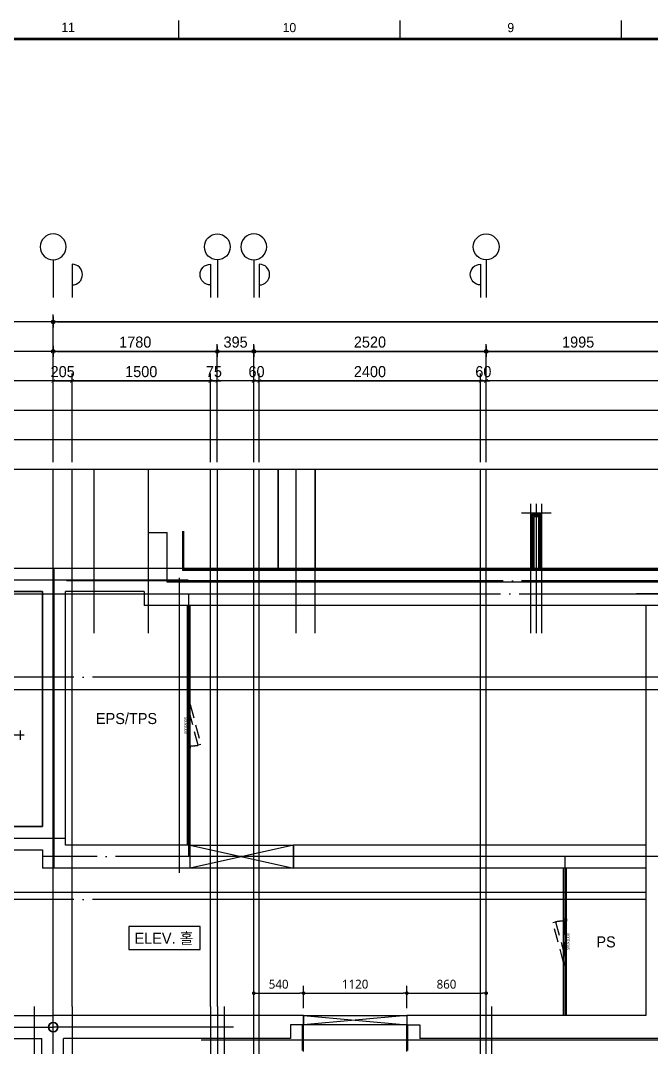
# Model space of a CAD drawing. Header units: millimetres. Extents: x 0 to 92204, y -190080 to 23760.
# Drawn here: x 58078 to 64920, y -59140 to -48000 of the extents above; entities that cross this region are included whole.
import ezdxf
from ezdxf.enums import TextEntityAlignment as Align
from ezdxf.xclip import XClip

# ---------------------------------------------------------------- set-up
doc = ezdxf.new("R2010")
doc.units = ezdxf.units.MM
doc.header["$LTSCALE"] = 100
doc.header["$XCLIPFRAME"] = 0
for name, pattern in [('AUDIT_D_220706163347-0', [0]), ('CEN', [62, 60, -1, 0, -1]), ('HIDDEN', [9.525, 6.35, -3.175]), ('xr-101_102동-2F$0$HID', [2.3, 1.5, -0.8])]:
    doc.linetypes.add(name, pattern=pattern)
doc.layers.get('defpoints').update_dxf_attribs({"color": 139})
for name, color, linetype in [('A-STEEL', 4, 'Continuous'), ('A-치수', 7, 'AUDIT_D_220706163347-0'), ('AA-BORD-FORM', 7, 'Continuous'), ('AA-BORD-TEXT', 3, 'Continuous'), ('AA-XXXX-DIMS', 7, 'Continuous'), ('AA-XXXX-TEXT#LEV', 3, 'Continuous'), ('CEN_CON', 1, 'CEN'), ('CEN_WALL', 12, 'CEN'), ('CONC', 2, 'Continuous'), ('DIM', 7, 'AUDIT_D_220706163347-0'), ('ELE3_CON', 7, 'Continuous'), ('ELEV-ER', 4, 'Continuous'), ('MC', 135, 'Continuous'), ('ROM', 7, 'AUDIT_D_220706163347-0'), ('WAL', 3, 'Continuous'), ('WAL_DRY', 7, 'Continuous'), ('xr-101_102동-2F$0$AA-DWXM-DOOR(PS점검구)', 4, 'xr-101_102동-2F$0$HID'), ('실명', 3, 'AUDIT_D_220706163347-0'), ('실명박스', 7, 'AUDIT_D_220706163347-0'), ('창호-open', 4, 'Continuous'), ('확장', 8, 'HIDDEN')]:
    doc.layers.add(name, color=color, linetype=linetype)
for name, color, linetype, plot in [('AA-XXXX-MC', 153, 'AUDIT_D_220706163347-0', False), ('Defpoint', 135, 'Continuous', False), ('xr-101_102동-2F$0$DEFPOINT', 231, 'Continuous', False)]:
    doc.layers.add(name, color=color, linetype=linetype, plot=plot)
doc.styles.add('HAUD01', font='Dotum.ttf')
doc.styles.add('xr-101_102동-2F$0$HAUD01', font='Dotum.ttf')
doc.styles.add('맑은 고딕', font='malgun.ttf')
doc.styles.add('맑은고딕', font='malgun.ttf', dxfattribs={"width": 0.9})
doc.dimstyles.new('DIM_40', dxfattribs={"dimscale": 40, "dimtxt": 3, "dimasz": 1, "dimexe": 2, "dimexo": 2, "dimgap": 1, "dimtad": 1, "dimdec": 0, "dimzin": 0, "dimdsep": 46, "dimtxsty": '맑은고딕', "dimblk1": 'DIMDOT', "dimblk2": 'DIMDOT', "dimsah": 1, "dimcen": 0.09, "dimdle": 2, "dimclrd": 7, "dimclre": 7, "dimclrt": 3, "dimadec": 0, "dimazin": 0, "dimtfac": 1, "dimtdec": 0, "dimtix": 1, "dimtmove": 2, "dimatfit": 3, "dimldrblk": 'DIMDOT', "dimfxl": 2, "dimtolj": 1, "dimtzin": 0, "dimarcsym": 0})
doc.dimstyles.new('MCDIM_40', dxfattribs={"dimscale": 40, "dimtxt": 3, "dimasz": 1, "dimexe": 2, "dimexo": 2, "dimgap": 1, "dimtad": 1, "dimdec": 0, "dimzin": 0, "dimdsep": 46, "dimtxsty": '맑은고딕', "dimblk1": 'ARCHTICK', "dimblk2": 'ARCHTICK', "dimsah": 1, "dimcen": 0.09, "dimdle": 2, "dimclrd": 7, "dimclre": 7, "dimclrt": 3, "dimadec": 0, "dimazin": 0, "dimtfac": 1, "dimtdec": 0, "dimtix": 1, "dimtmove": 2, "dimatfit": 3, "dimldrblk": 'ARCHTICK', "dimfxl": 1, "dimtolj": 1, "dimtzin": 0, "dimarcsym": 0})
doc.dimstyles.new('NDIM40-in', dxfattribs={"dimscale": 40, "dimtxt": 2.4, "dimasz": 1, "dimexe": 2, "dimexo": 2, "dimgap": 1.2, "dimtad": 1, "dimdec": 0, "dimrnd": 0.25, "dimzin": 0, "dimdsep": 46, "dimtxsty": '맑은 고딕', "dimblk": 'DOT', "dimcen": 5, "dimclrd": 256, "dimclre": 256, "dimclrt": 3, "dimadec": 0, "dimazin": 0, "dimtfac": 1, "dimtdec": 0, "dimtix": 1, "dimtmove": 2, "dimatfit": 1, "dimldrblk": 'DIMDOT', "dimfxl": 0, "dimtolj": 1, "dimtzin": 0, "dimarcsym": 0})

# ---------------------------------------------------------------- blocks, each defined once
blk = doc.blocks.new('U-84A(확장)1')
at = {"layer": 'CEN_CON'}
for p, q in [((14630, -300), (14630, 10635)), ((15195, 10335), (5345, 10335)), ((15195, 9745), (11896, 9745))]:
    blk.add_line(p, q, dxfattribs=at)
at = {"layer": 'CEN_WALL'}
for p, q in [((15195, 8145), (12465, 8145)), ((15195, 5540), (13795, 5540))]:
    blk.add_line(p, q, dxfattribs=at)
at = {"layer": 'CONC'}
for p, q in [((14895, 9745), (14105, 9745)), ((14105, 9745), (14105, 9545)), ((14895, 0), (14895, 9745)), ((14645, 9545), (14105, 9545)), ((14645, 1690), (14645, 9545))]:
    blk.add_line(p, q, dxfattribs=at)
at = {"layer": 'ELE3_CON'}
blk.add_line((14105, 9745), (13105, 9745), dxfattribs=at)
at = {"layer": 'MC'}
for p, q in [((14495, -300), (14495, 10635)), ((15195, 7940), (12465, 7940)), ((13895, 5380), (13895, 5700)), ((15195, 5600), (13795, 5600)), ((15195, 5480), (13795, 5480))]:
    blk.add_line(p, q, dxfattribs=at)
at = {"layer": 'WAL_DRY'}
for p, q in [((14515, 9375), (14090, 9375)), ((14505, 9365), (14090, 9365)), ((14505, 1870), (14505, 9365)), ((14515, 1860), (14515, 9375)), ((14505, 5590), (13905, 5590)), ((13905, 5590), (13905, 5490)), ((14505, 5577), (13918, 5577)), ((13918, 5577), (13918, 5502)), ((14505, 5490), (13905, 5490)), ((14505, 5502), (13918, 5502)), ((14505, 5565), (13930, 5565)), ((13930, 5565), (13930, 5515)), ((14505, 5515), (13930, 5515))]:
    blk.add_line(p, q, dxfattribs=at)
at = {"layer": '확장', "ltscale": 0.5, "const_width": 20, "flags": 128}
for points in [[(14505, 8340), (12705, 8340)], [(14505, 7940), (12705, 7940)]]:
    blk.add_lwpolyline(points, dxfattribs=at)
blk = doc.blocks.new('U-84B(확장)')
at = {"layer": 'CEN_CON'}
for p, q in [((10880, 11850), (6325, 11850)), ((15500, 10945), (6325, 10945)), ((0, -300), (0, 7375)), ((1955, 7150), (0, 7150)), ((6925, 7010), (1605, 7010))]:
    blk.add_line(p, q, dxfattribs=at)
at = {"layer": 'CEN_WALL'}
for p, q in [((1780, 7375), (1780, 3805)), ((2175, 5125), (2175, 7375)), ((4695, 5125), (4695, 7375))]:
    blk.add_line(p, q, dxfattribs=at)
at = {"layer": 'CONC'}
for p, q in [((6425, 11725), (6425, 7275)), ((2715, 7275), (0, 7275)), ((2715, 7275), (2715, 7175)), ((6425, 7275), (3835, 7275)), ((3835, 7275), (3835, 7175)), ((2715, 7175), (2575, 7175)), ((2575, 7175), (2575, 7025)), ((3835, 7175), (3975, 7175)), ((3975, 7175), (3975, 7025)), ((2575, 7025), (112, 7025)), ((112, 6575), (112, 7025)), ((6675, 7025), (3975, 7025))]:
    blk.add_line(p, q, dxfattribs=at)
at = {"layer": 'Defpoint'}
blk.add_circle((0, 7150), 50, dxfattribs=at)
at = {"layer": 'MC'}
for p, q in [((15500, 10810), (6325, 10810)), ((205, 7375), (205, 3805)), ((1705, 7375), (1705, 3805)), ((1855, 7375), (1855, 3805)), ((2235, 5125), (2235, 7375)), ((4635, 5125), (4635, 7375)), ((4755, 5125), (4755, 7375))]:
    blk.add_line(p, q, dxfattribs=at)
at = {"layer": 'WAL_DRY'}
for p, q in [((2705, 6895), (2705, 7175)), ((2715, 6885), (2715, 7175)), ((3835, 6885), (3835, 7175)), ((3845, 6895), (3845, 7175))]:
    blk.add_line(p, q, dxfattribs=at)
blk = doc.blocks.new('WIN_900_단창2')
at = {"layer": 'Defpoint'}
for p, q in [((-15, 120), (-15, 0)), ((885, 120), (885, 0))]:
    blk.add_line(p, q, dxfattribs=at)
blk = doc.blocks.new('U-84A(확장)2')
at = {"layer": 'CEN_CON'}
for p, q in [((5570, 10635), (5570, 8725)), ((6340, 10635), (6340, 6792)), ((10785, -300), (10785, 10635)), ((12555, 9347), (12555, 10635)), ((14630, -300), (14630, 10635)), ((15235, 10335), (5345, 10335)), ((15235, 9745), (11896, 9745)), ((5345, 9000), (6575, 9000)), ((12815, 8140), (9775, 8140)), ((0, -300), (0, 7375)), ((6365, 5125), (6365, 7375)), ((1955, 7150), (0, 7150)), ((6575, 7010), (1605, 7010)), ((6065, -300), (6065, 4125)), ((0, 4035), (1955, 4035)), ((12685, 1680), (15235, 1680)), ((0, 0), (15235, 0))]:
    blk.add_line(p, q, dxfattribs=at)
at = {"layer": 'CEN_WALL'}
for p, q in [((10080, 7840), (10080, 10635)), ((11390, 10635), (11390, 6930)), ((12640, 10635), (12640, 5380)), ((10375, 8585), (5975, 8585)), ((15235, 8145), (12465, 8145)), ((1780, 7375), (1780, 3805)), ((4315, 5125), (4315, 7375)), ((10575, 7090), (11565, 7090)), ((0, 6425), (1894, 6425)), ((12815, 5555), (10575, 5555)), ((15235, 5540), (13795, 5540)), ((6575, 5285), (4235, 5285)), ((3195, -300), (3195, 4125)), ((6275, 3965), (1605, 3965)), ((12780, 1970), (12780, -300)), ((10575, 1675), (12880, 1675)), ((0, 1500), (10995, 1500))]:
    blk.add_line(p, q, dxfattribs=at)
at = {"layer": 'CONC'}
for p, q in [((5445, 10335), (5445, 8875)), ((7475, 10335), (5445, 10335)), ((7475, 10135), (7475, 10335)), ((11555, 10335), (8675, 10335)), ((8675, 10135), (8675, 10335)), ((11555, 10135), (11555, 10335)), ((12655, 10335), (12455, 10335)), ((12455, 9545), (12455, 10335)), ((12655, 9745), (12655, 10335)), ((7475, 10135), (5695, 10135)), ((5695, 10135), (5695, 9125)), ((11555, 10135), (8675, 10135)), ((13105, 9745), (12655, 9745)), ((13105, 9745), (13105, 9545)), ((14935, 9745), (14105, 9745)), ((14105, 9745), (14105, 9545)), ((14935, 0), (14935, 9745)), ((13105, 9545), (12455, 9545)), ((14685, 9545), (14105, 9545)), ((14685, 1690), (14685, 9545)), ((5695, 9125), (6325, 9125)), ((6325, 9125), (6325, 7025)), ((5445, 8875), (6075, 8875)), ((6075, 8875), (6075, 7275)), ((12565, 8330), (10065, 8330)), ((10065, 8130), (10065, 8330)), ((12565, 8330), (12565, 8130)), ((12565, 8130), (10065, 8130)), ((10872, 7970), (10698, 7970)), ((10698, 7680), (10698, 7970)), ((10872, 7680), (10872, 7970)), ((10685, 5490), (10685, 7680)), ((10698, 7680), (10685, 7680)), ((10872, 7680), (10885, 7680)), ((10885, 5490), (10885, 7680)), ((2335, 7275), (0, 7275)), ((2335, 7275), (2335, 7175)), ((6075, 7275), (3455, 7275)), ((3455, 7275), (3455, 7175)), ((2335, 7175), (2195, 7175)), ((2195, 7175), (2195, 7025)), ((3455, 7175), (3595, 7175)), ((3595, 7175), (3595, 7025)), ((2195, 7025), (125, 7025)), ((125, 4115), (125, 7025)), ((6325, 7025), (3595, 7025)), ((6278, 6895), (6452, 6895)), ((6278, 6575), (6278, 6895)), ((6452, 6575), (6452, 6895)), ((6265, 5235), (6265, 6575)), ((6278, 6575), (6265, 6575)), ((6452, 6575), (6465, 6575)), ((6465, 5235), (6465, 6575)), ((10885, 5490), (10685, 5490)), ((6465, 5235), (6265, 5235)), ((10685, 2140), (10685, 4540)), ((10885, 4540), (10685, 4540)), ((10885, 2140), (10885, 4540)), ((125, 4115), (1845, 4115)), ((1845, 4115), (1845, 3915)), ((5965, 1675), (5965, 4015)), ((5965, 4015), (6165, 4015)), ((6165, 1675), (6165, 4015)), ((125, 650), (125, 3915)), ((125, 3915), (1845, 3915)), ((10698, 2140), (10685, 2140)), ((10698, 2140), (10698, 1850)), ((10872, 2140), (10872, 1850)), ((10872, 2140), (10885, 2140)), ((10872, 1850), (10698, 1850)), ((6165, 1675), (5965, 1675)), ((12720, 1690), (14685, 1690)), ((12720, 1690), (12720, 1490)), ((12720, 1490), (14685, 1490)), ((14685, 200), (14685, 1490)), ((12720, 720), (12720, 0)), ((12840, 720), (12720, 720)), ((12840, 720), (12840, 200)), ((112, 650), (112, 200)), ((112, 650), (125, 650)), ((112, 200), (735, 200)), ((735, 200), (735, 0)), ((2535, 200), (3705, 200)), ((2535, 200), (2535, 0)), ((3705, 200), (3705, 0)), ((5505, 200), (6625, 200)), ((5505, 200), (5505, 0)), ((6625, 200), (6625, 0)), ((10225, 200), (11220, 200)), ((10225, 200), (10225, 0)), ((11220, 0), (11220, 200)), ((12840, 200), (13155, 200)), ((13155, 200), (13155, 0)), ((14185, 200), (14685, 200)), ((14185, 200), (14185, 0)), ((0, 0), (735, 0)), ((2535, 0), (3705, 0)), ((5505, 0), (6625, 0)), ((10225, 0), (11220, 0)), ((12720, 0), (13155, 0)), ((14185, 0), (14935, 0))]:
    blk.add_line(p, q, dxfattribs=at)
at = {"layer": 'Defpoint'}
blk.add_circle((0, 7150), 50, dxfattribs=at)
at = {"layer": 'ELE3_CON'}
for p, q in [((7475, 10335), (8675, 10335)), ((11555, 10335), (12455, 10335)), ((14105, 9745), (13105, 9745)), ((2535, 0), (735, 0)), ((5505, 0), (3705, 0)), ((10225, 0), (6625, 0)), ((12720, 0), (11220, 0)), ((13155, 0), (14185, 0))]:
    blk.add_line(p, q, dxfattribs=at)
at = {"layer": 'MC'}
for p, q in [((6475, 5125), (6475, 10635)), ((9875, 7840), (9875, 10635)), ((10675, -300), (10675, 10635)), ((11465, 10635), (11465, 6930)), ((12715, 10635), (12715, 5380)), ((14495, -300), (14495, 10635)), ((10375, 8380), (5975, 8380)), ((10985, 7940), (9775, 7940)), ((12815, 7930), (11220, 7930)), ((15235, 7940), (12465, 7940)), ((205, 7375), (205, 3805)), ((1705, 7375), (1705, 3805)), ((1855, 7375), (1855, 3805)), ((4255, 5125), (4255, 7375)), ((4375, 5125), (4375, 7375)), ((6255, 5125), (6255, 7375)), ((10965, 7245), (10965, 5380)), ((10575, 7030), (11565, 7030)), ((6575, 6875), (1605, 6875)), ((0, 6365), (1894, 6365)), ((10895, -300), (10895, 5730)), ((13895, 5380), (13895, 5700)), ((12815, 5630), (10575, 5630)), ((15235, 5600), (13795, 5600)), ((12815, 5480), (10575, 5480)), ((15235, 5480), (13795, 5480)), ((6575, 5345), (4235, 5345)), ((6575, 5225), (4235, 5225)), ((135, -300), (135, 4265)), ((0, 4165), (1955, 4165)), ((3135, -300), (3135, 4125)), ((3255, -300), (3255, 4125)), ((5955, -300), (5955, 4125)), ((6175, -300), (6175, 4125)), ((6275, 4025), (1605, 4025)), ((6275, 3905), (0, 3905)), ((10575, 1880), (15235, 1880)), ((0, 1705), (10995, 1705))]:
    blk.add_line(p, q, dxfattribs=at)
at = {"layer": 'WAL'}
for p, q in [((6235, 9125), (6235, 10135)), ((6325, 9125), (6325, 10135)), ((10065, 9270), (10065, 10135)), ((10155, 9360), (10155, 10135)), ((10605, 9360), (10605, 10135)), ((10695, 9270), (10695, 10135)), ((12475, 9545), (12475, 8330)), ((12565, 9545), (12565, 8330)), ((10155, 9360), (10605, 9360)), ((10065, 9270), (10695, 9270)), ((10825, 1690), (11220, 1690)), ((10825, 200), (10825, 1690)), ((11220, 1500), (11220, 1690)), ((10915, 1500), (11220, 1500)), ((10915, 200), (10915, 1500))]:
    blk.add_line(p, q, dxfattribs=at)
at = {"layer": 'WAL_DRY'}
for p, q in [((6455, 9965), (6455, 6895)), ((7490, 9965), (6455, 9965)), ((7490, 9955), (6465, 9955)), ((6465, 9955), (6465, 6895)), ((9935, 9965), (8660, 9965)), ((9925, 9955), (8660, 9955)), ((9925, 9250), (9925, 9955)), ((9935, 9260), (9935, 9965)), ((13120, 9375), (12695, 9375)), ((12695, 9375), (12695, 7970)), ((13120, 9365), (12705, 9365)), ((12705, 9365), (12705, 7970)), ((14515, 9375), (14090, 9375)), ((14505, 9365), (14090, 9365)), ((14505, 1870), (14505, 9365)), ((14515, 1860), (14515, 9375)), ((10065, 9250), (9925, 9250)), ((10065, 9260), (9935, 9260)), ((9925, 7950), (9925, 8330)), ((10065, 8330), (9925, 8330)), ((9935, 7960), (9935, 8320)), ((10065, 8320), (9935, 8320)), ((10685, 7950), (9925, 7950)), ((10685, 7960), (9935, 7960)), ((11320, 7145), (11320, 7970)), ((11395, 7970), (11320, 7970)), ((11370, 7095), (11370, 7970)), ((11383, 7082), (11383, 7970)), ((11395, 7070), (11395, 7970)), ((12605, 7970), (12605, 6380)), ((12605, 7970), (12705, 7970)), ((12618, 7970), (12618, 6380)), ((12630, 7970), (12630, 6380)), ((12680, 7970), (12680, 6380)), ((12693, 7970), (12693, 6380)), ((12705, 7970), (12705, 6380)), ((2325, 6895), (2325, 7175)), ((2335, 6885), (2335, 7175)), ((3455, 6885), (3455, 7175)), ((3465, 6895), (3465, 7175)), ((10885, 7145), (11320, 7145)), ((10885, 7095), (11370, 7095)), ((10885, 7082), (11383, 7082)), ((10885, 7070), (11395, 7070)), ((1770, 6895), (1770, 6480)), ((1845, 6895), (1770, 6895)), ((1820, 6895), (1820, 4915)), ((1833, 6895), (1833, 4915)), ((1845, 6895), (1845, 4915)), ((2325, 6895), (1845, 6895)), ((2335, 6885), (1845, 6885)), ((4265, 6885), (3455, 6885)), ((6265, 6895), (3465, 6895)), ((4265, 5235), (4265, 6895)), ((4278, 5248), (4278, 6895)), ((4290, 5260), (4290, 6895)), ((4340, 5260), (4340, 6895)), ((4353, 5248), (4353, 6895)), ((4365, 5235), (4365, 6895)), ((6265, 6885), (4365, 6885)), ((125, 6480), (1770, 6480)), ((125, 6430), (1770, 6430)), ((125, 6418), (1758, 6418)), ((125, 6405), (1745, 6405)), ((1745, 6405), (1745, 4915)), ((1758, 6418), (1758, 4915)), ((1770, 6430), (1770, 4915)), ((12605, 5590), (10885, 5590)), ((12618, 5577), (10885, 5577)), ((12605, 5630), (12605, 5590)), ((12618, 5630), (12618, 5577)), ((12630, 5630), (12630, 5565)), ((12680, 5630), (12680, 5515)), ((12693, 5630), (12693, 5502)), ((12705, 5630), (12705, 5490)), ((14505, 5590), (13905, 5590)), ((13905, 5590), (13905, 5490)), ((14505, 5577), (13918, 5577)), ((13918, 5577), (13918, 5502)), ((12630, 5565), (10885, 5565)), ((12680, 5515), (10885, 5515)), ((12693, 5502), (10885, 5502)), ((12705, 5490), (10885, 5490)), ((14505, 5490), (13905, 5490)), ((14505, 5502), (13918, 5502)), ((14505, 5565), (13930, 5565)), ((13930, 5565), (13930, 5515)), ((14505, 5515), (13930, 5515)), ((4353, 5248), (4278, 5248)), ((4340, 5260), (4290, 5260)), ((4915, 5335), (4365, 5335)), ((4915, 5322), (4365, 5322)), ((4915, 5310), (4365, 5310)), ((4915, 5260), (4365, 5260)), ((4915, 5248), (4365, 5248)), ((6265, 5335), (5715, 5335)), ((6265, 5322), (5715, 5322)), ((6265, 5310), (5715, 5310)), ((6265, 5260), (5715, 5260)), ((6265, 5248), (5715, 5248)), ((4365, 5235), (4265, 5235)), ((4915, 5235), (4365, 5235)), ((6265, 5235), (5715, 5235)), ((1745, 4165), (1745, 4115)), ((1758, 4165), (1758, 4115)), ((1770, 4165), (1770, 4115)), ((1820, 4165), (1820, 4115)), ((1833, 4165), (1833, 4115)), ((1845, 4165), (1845, 4115)), ((2205, 4015), (1845, 4015)), ((3145, 380), (3145, 4015)), ((3245, 4015), (3145, 4015)), ((5025, 4015), (3245, 4015)), ((3245, 380), (3245, 4015)), ((2205, 4002), (1845, 4002)), ((2205, 3990), (1845, 3990)), ((2205, 3940), (1845, 3940)), ((2205, 3928), (1845, 3928)), ((2205, 3915), (1845, 3915)), ((3158, 380), (3158, 4002)), ((3233, 4002), (3158, 4002)), ((3170, 380), (3170, 3990)), ((3220, 3990), (3170, 3990)), ((3220, 380), (3220, 3990)), ((3233, 380), (3233, 4002)), ((5025, 4002), (3245, 4002)), ((5025, 3990), (3245, 3990)), ((5025, 3940), (3245, 3940)), ((5025, 3928), (3245, 3928)), ((5025, 3915), (3245, 3915)), ((10685, 380), (10685, 1850)), ((10695, 370), (10695, 1850)), ((10885, 1870), (11235, 1870)), ((10885, 1860), (11235, 1860)), ((12705, 1870), (14505, 1870)), ((12705, 1860), (14515, 1860)), ((5965, 380), (5965, 1675)), ((5978, 380), (5978, 1675)), ((5990, 380), (5990, 1675)), ((6140, 380), (6140, 1675)), ((6153, 380), (6153, 1675)), ((6165, 380), (6165, 1675)), ((125, 380), (750, 380)), ((125, 370), (750, 370)), ((2520, 380), (3720, 380)), ((2520, 370), (3720, 370)), ((5490, 380), (6640, 380)), ((5490, 370), (6640, 370)), ((10210, 380), (10685, 380)), ((10210, 370), (10695, 370))]:
    blk.add_line(p, q, dxfattribs=at)
at = {"layer": '확장', "ltscale": 0.5, "const_width": 20, "flags": 128}
for points in [[(10275, 8330), (10275, 8780), (6465, 8780)], [(9925, 7940), (9875, 7940), (9875, 8380), (6465, 8380)], [(14505, 8340), (12705, 8340)], [(14505, 7940), (12705, 7940)], [(10685, 1705), (125, 1705)], [(10685, 1305), (125, 1305)]]:
    blk.add_lwpolyline(points, dxfattribs=at)
at = {"xscale": -1}
blk.add_blockref('WIN_900_단창2', (12440, 10135), dxfattribs=at)
blk = doc.blocks.new('ELE_17(비진입)')
at = {"layer": 'CONC', "extrusion": (0, 0, -1)}
for p, q in [((-570, -992), (-570, -1042)), ((570, -992), (570, -1042))]:
    blk.add_line(p, q, dxfattribs=at)
at = {"layer": 'defpoints'}
blk.add_lwpolyline([(-1350, 1558), (1350, 1558), (1350, -992), (-1350, -992)], close=True, dxfattribs=at)
at = {"layer": 'ELEV-ER', "color": 1, "extrusion": (0, 0, -1)}
for p, q in [((0, 1230), (0, -1227)), ((700, 1039), (-700, 1039)), ((-1150, 0), (1150, 0))]:
    blk.add_line(p, q, dxfattribs=at)
at = {"layer": 'ELEV-ER', "extrusion": (0, 0, -1)}
for p, q in [((-550, 1014), (-550, 1064)), ((-550, 1014), (-550, 1064)), ((-475, 1064), (-525, 1064)), ((-525, 1064), (-525, 1014)), ((-475, 1064), (-525, 1064)), ((-525, 1064), (-525, 1014)), ((-525, 1014), (-475, 1014)), ((-525, 1014), (-475, 1014)), ((-500, 964), (-500, 1114)), ((-500, 1114), (500, 1114)), ((-475, 1014), (-475, 1064)), ((-475, 1014), (-475, 1064)), ((475, 1014), (475, 1064)), ((475, 1064), (525, 1064)), ((525, 1014), (475, 1014)), ((500, 1114), (500, 964)), ((525, 1064), (525, 1014)), ((550, 1014), (550, 1064)), ((500, 964), (-500, 964)), ((-950, -899), (900, 851)), ((950, -899), (-900, 851)), ((-1105, 50), (-1105, -50)), ((-1005, 50), (-1005, -50)), ((1005, 50), (1005, -50)), ((1105, 50), (1105, -50)), ((-560, -819), (-560, -699)), ((-500, -699), (-500, -819)), ((500, -819), (500, -699)), ((560, -699), (560, -819)), ((-500, -819), (-560, -819)), ((-560, -819), (-500, -819)), ((560, -819), (500, -819)), ((-570, -992), (-545, -992)), ((-515, -992), (515, -992)), ((545, -992), (570, -992)), ((-570, -1042), (-555, -1042)), ((-515, -1042), (515, -1042)), ((555, -1042), (570, -1042))]:
    blk.add_line(p, q, dxfattribs=at)
for points in [[(950, 901), (950, -899), (-950, -899), (-950, 901)], [(542, -995), (518, -995), (518, -1039), (542, -1039), (542, -1027), (545, -1027), (545, -1042), (515, -1042), (515, -992), (545, -992), (545, -1007), (542, -1007)], [(-542, -995), (-518, -995), (-518, -1039), (-542, -1039), (-542, -1027), (-545, -1027), (-545, -1042), (-515, -1042), (-515, -992), (-545, -992), (-545, -1007), (-542, -1007)]]:
    blk.add_lwpolyline(points, close=True, dxfattribs=at)
blk.add_lwpolyline([(-500, -699), (-900, -699), (-900, 851), (900, 851), (900, -699), (500, -699)], dxfattribs=at)
at = {"layer": 'ELEV-ER'}
for points in [[(-550, -876), (550, -876), (550, -836), (-550, -836)], [(-550, -961), (550, -961), (550, -921), (-550, -921)], [(-555, -1042), (-545, -1042), (-545, -1032), (-555, -1032)], [(555, -1042), (545, -1042), (545, -1032), (555, -1032)]]:
    blk.add_lwpolyline(points, close=True, dxfattribs=at)
at = {"layer": 'defpoints', "extrusion": (0, 0, -1), "style": '맑은고딕', "text_generation_flag": 2, "width": 0.6}
blk.add_text('ELEV-18인승', height=150, dxfattribs=at).set_placement((0, 801), align=Align.TOP_CENTER)
blk = doc.blocks.new('A$C38A1636F')
at = {"layer": 'xr-101_102동-2F$0$AA-DWXM-DOOR(PS점검구)'}
for p, q in [((225, 0), (-225, 0)), ((-225, -30), (225, -30))]:
    blk.add_line(p, q, dxfattribs=at)
for points in [[(-250, 0), (-225, 0), (-225, -30), (-250, -30)], [(250, 0), (225, 0), (225, -30), (250, -30)], [(-210, -146), (-217, -117), (217, -1), (225, -30)]]:
    blk.add_lwpolyline(points, close=True, dxfattribs=at)
blk.add_arc((385, -21), 610, 180.8182, 189.0705, dxfattribs=at)
at = {"layer": 'xr-101_102동-2F$0$DEFPOINT', "style": 'xr-101_102동-2F$0$HAUD01'}
blk.add_text('500x1000', height=30, rotation=180, dxfattribs=at).set_placement((-3, 19), align=Align.MIDDLE_CENTER)
blk = doc.blocks.new('CO-103-MF', base_point=(174628, -37224))
at = {"layer": 'A-STEEL'}
for p, q in [((182158, -35374), (182158, -32774)), ((182188, -35374), (182188, -32774)), ((186238, -37224), (186238, -35624)), ((186268, -37224), (186268, -35624))]:
    blk.add_line(p, q, dxfattribs=at)
at = {"layer": 'CEN_CON'}
for p, q in [((180713, -35624), (180713, -32374)), ((182168, -32499), (177638, -32499)), ((182173, -35499), (182173, -32649)), ((177638, -35299), (180838, -35299)), ((187378, -35499), (180588, -35499)), ((186253, -37224), (186253, -35499))]:
    blk.add_line(p, q, dxfattribs=at)
at = {"layer": 'CEN_WALL'}
blk.add_line((182073, -35674), (182073, -32474), dxfattribs=at)
at = {"layer": 'CONC', "color": 2}
for p, q in [((181738, -32374), (177638, -32374)), ((177888, -32624), (180588, -32624)), ((180588, -32624), (180588, -35174)), ((180838, -35374), (180838, -32624)), ((181688, -32624), (180838, -32624)), ((181688, -32624), (181688, -32774)), ((181738, -32774), (181688, -32774)), ((180588, -35174), (179808, -35174)), ((182188, -35374), (180838, -35374)), ((182188, -35624), (182188, -35374)), ((187128, -35374), (183308, -35374)), ((183308, -35624), (183308, -35374)), ((179858, -35424), (180588, -35424)), ((180588, -35424), (180588, -35624)), ((182188, -35624), (180588, -35624)), ((187128, -35624), (183308, -35624))]:
    blk.add_line(p, q, dxfattribs=at)
at = {"layer": 'Defpoint'}
blk.add_circle((180703, -37349), 50, dxfattribs=at)
at = {"xscale": -1}
blk.add_blockref('ELE_17(비진입)', (179238, -34182), dxfattribs=at)
at = {"layer": 'AA-XXXX-TEXT#LEV'}
for p, rotation in [((182158, -34074), 90), ((186268, -36424), 270)]:
    blk.add_blockref('A$C38A1636F', p, dxfattribs=dict(at, rotation=rotation))
blk = doc.blocks.new('중심')
at = {"layer": 'DIM'}
blk.add_line((-350, 0), (0, 0), dxfattribs=at)
blk.add_circle((-470, 0), 120, dxfattribs=at)
blk = doc.blocks.new('_ArchTick')
at = {"color": 0, "linetype": 'ByBlock', "const_width": 0.15}
blk.add_lwpolyline([(-0.5, -0.5), (0.5, 0.5)], dxfattribs=at)
blk = doc.blocks.new('*D2742')
at = {"layer": 'defpoints', "color": 0, "transparency": 16777216}
for p in [(10058, -75669), (9983, -76629), (10058, -76629)]:
    blk.add_point(p, dxfattribs=at)
at = {"layer": 'DIM', "color": 7, "lineweight": -2, "transparency": 16777216}
for p, q in [((9983, -76549), (9983, -75589)), ((10058, -76549), (10058, -75589)), ((9983, -75669), (9943, -75669)), ((9983, -75669), (10058, -75669)), ((10058, -75669), (10098, -75669))]:
    blk.add_line(p, q, dxfattribs=at)
at = {"layer": 'DIM', "color": 7, "lineweight": -2, "transparency": 16777216, "xscale": 40, "yscale": 40, "zscale": 40}
blk.add_blockref('_ArchTick', (9983, -75669), dxfattribs=at)
at = {"layer": 'DIM', "color": 7, "lineweight": -2, "transparency": 16777216, "xscale": 40, "yscale": 40, "zscale": 40, "rotation": 180}
blk.add_blockref('_ArchTick', (10058, -75669), dxfattribs=at)
at = {"layer": 'DIM', "color": 3, "transparency": 16777216, "insert": (10021, -75569), "char_height": 120, "attachment_point": 5, "style": 'HAUD01'}
blk.add_mtext('\\A1;75', dxfattribs=at)
blk = doc.blocks.new('*D2743')
at = {"layer": 'defpoints', "color": 0, "transparency": 16777216}
for p in [(10513, -75669), (10453, -76629), (10513, -76629)]:
    blk.add_point(p, dxfattribs=at)
at = {"layer": 'DIM', "color": 7, "lineweight": -2, "transparency": 16777216}
for p, q in [((10453, -76549), (10453, -75589)), ((10513, -76549), (10513, -75589)), ((10453, -75669), (10413, -75669)), ((10453, -75669), (10513, -75669)), ((10513, -75669), (10553, -75669))]:
    blk.add_line(p, q, dxfattribs=at)
at = {"layer": 'DIM', "color": 7, "lineweight": -2, "transparency": 16777216, "xscale": 40, "yscale": 40, "zscale": 40}
blk.add_blockref('_ArchTick', (10453, -75669), dxfattribs=at)
at = {"layer": 'DIM', "color": 7, "lineweight": -2, "transparency": 16777216, "xscale": 40, "yscale": 40, "zscale": 40, "rotation": 180}
blk.add_blockref('_ArchTick', (10513, -75669), dxfattribs=at)
at = {"layer": 'DIM', "color": 3, "transparency": 16777216, "insert": (10483, -75569), "char_height": 120, "attachment_point": 5, "style": 'HAUD01'}
blk.add_mtext('\\A1;60', dxfattribs=at)
blk = doc.blocks.new('*D2744')
at = {"layer": 'defpoints', "color": 0, "transparency": 16777216}
for p in [(12913, -75669), (10513, -76629), (12913, -76629)]:
    blk.add_point(p, dxfattribs=at)
at = {"layer": 'DIM', "color": 7, "lineweight": -2, "transparency": 16777216}
for p, q in [((10513, -76549), (10513, -75589)), ((12913, -76549), (12913, -75589)), ((10433, -75669), (12993, -75669))]:
    blk.add_line(p, q, dxfattribs=at)
at = {"layer": 'DIM', "color": 7, "lineweight": -2, "transparency": 16777216, "xscale": 40, "yscale": 40, "zscale": 40, "rotation": 180}
blk.add_blockref('_ArchTick', (10513, -75669), dxfattribs=at)
at = {"layer": 'DIM', "color": 7, "lineweight": -2, "transparency": 16777216, "xscale": 40, "yscale": 40, "zscale": 40}
blk.add_blockref('_ArchTick', (12913, -75669), dxfattribs=at)
at = {"layer": 'DIM', "color": 3, "transparency": 16777216, "insert": (11713, -75569), "char_height": 120, "attachment_point": 5, "style": 'HAUD01'}
blk.add_mtext('\\A1;2400', dxfattribs=at)
blk = doc.blocks.new('*D2745')
at = {"layer": 'defpoints', "color": 0, "transparency": 16777216}
for p in [(12973, -75669), (12913, -76629), (12973, -76629)]:
    blk.add_point(p, dxfattribs=at)
at = {"layer": 'DIM', "color": 7, "lineweight": -2, "transparency": 16777216}
for p, q in [((12913, -76549), (12913, -75589)), ((12973, -76549), (12973, -75589)), ((12913, -75669), (12873, -75669)), ((12913, -75669), (12973, -75669)), ((12973, -75669), (13013, -75669))]:
    blk.add_line(p, q, dxfattribs=at)
at = {"layer": 'DIM', "color": 7, "lineweight": -2, "transparency": 16777216, "xscale": 40, "yscale": 40, "zscale": 40}
blk.add_blockref('_ArchTick', (12913, -75669), dxfattribs=at)
at = {"layer": 'DIM', "color": 7, "lineweight": -2, "transparency": 16777216, "xscale": 40, "yscale": 40, "zscale": 40, "rotation": 180}
blk.add_blockref('_ArchTick', (12973, -75669), dxfattribs=at)
at = {"layer": 'DIM', "color": 3, "transparency": 16777216, "insert": (12943, -75569), "char_height": 120, "attachment_point": 5, "style": 'HAUD01'}
blk.add_mtext('\\A1;60', dxfattribs=at)
blk = doc.blocks.new('DIMDOT')
at = {"layer": 'AA-XXXX-DIMS'}
for p, q in [((-1.5, 0), (1.5, 0)), ((0, -1.5), (0, 1.5))]:
    blk.add_line(p, q, dxfattribs=at)
for radius in [0.5, 0.25]:
    blk.add_circle((0, 0), radius, dxfattribs=at)
blk = doc.blocks.new('*D2858')
at = {"layer": 'defpoints', "color": 0, "transparency": 16777216}
for p in [(23178, -75029), (8278, -76629), (23178, -76629)]:
    blk.add_point(p, dxfattribs=at)
at = {"layer": 'DIM', "color": 7, "lineweight": -2, "transparency": 16777216}
for p, q in [((8278, -76549), (8278, -74949)), ((23178, -76549), (23178, -74949)), ((8318, -75029), (23138, -75029))]:
    blk.add_line(p, q, dxfattribs=at)
at = {"layer": 'DIM', "color": 7, "lineweight": -2, "transparency": 16777216, "xscale": 40, "yscale": 40, "zscale": 40, "rotation": 180}
blk.add_blockref('DIMDOT', (8278, -75029), dxfattribs=at)
at = {"layer": 'DIM', "color": 7, "lineweight": -2, "transparency": 16777216, "xscale": 40, "yscale": 40, "zscale": 40}
blk.add_blockref('DIMDOT', (23178, -75029), dxfattribs=at)
at = {"layer": 'DIM', "color": 3, "transparency": 16777216, "insert": (15728, -74929), "char_height": 120, "attachment_point": 5, "style": 'HAUD01'}
blk.add_mtext('\\A1;14900', dxfattribs=at)
blk = doc.blocks.new('*D2859')
at = {"layer": 'defpoints', "color": 0, "transparency": 16777216}
for p in [(10058, -75349), (8278, -76629), (10058, -76629)]:
    blk.add_point(p, dxfattribs=at)
at = {"layer": 'DIM', "color": 7, "lineweight": -2, "transparency": 16777216}
for p, q in [((8278, -76549), (8278, -75269)), ((10058, -76549), (10058, -75269)), ((8318, -75349), (10018, -75349))]:
    blk.add_line(p, q, dxfattribs=at)
at = {"layer": 'DIM', "color": 7, "lineweight": -2, "transparency": 16777216, "xscale": 40, "yscale": 40, "zscale": 40, "rotation": 180}
blk.add_blockref('DIMDOT', (8278, -75349), dxfattribs=at)
at = {"layer": 'DIM', "color": 7, "lineweight": -2, "transparency": 16777216, "xscale": 40, "yscale": 40, "zscale": 40}
blk.add_blockref('DIMDOT', (10058, -75349), dxfattribs=at)
at = {"layer": 'DIM', "color": 3, "transparency": 16777216, "insert": (9168, -75249), "char_height": 120, "attachment_point": 5, "style": 'HAUD01'}
blk.add_mtext('\\A1;1780', dxfattribs=at)
blk = doc.blocks.new('*D2860')
at = {"layer": 'defpoints', "color": 0, "transparency": 16777216}
for p in [(10453, -75349), (10058, -76629), (10453, -76629)]:
    blk.add_point(p, dxfattribs=at)
at = {"layer": 'DIM', "color": 7, "lineweight": -2, "transparency": 16777216}
for p, q in [((10058, -76549), (10058, -75269)), ((10453, -76549), (10453, -75269)), ((10098, -75349), (10413, -75349))]:
    blk.add_line(p, q, dxfattribs=at)
at = {"layer": 'DIM', "color": 7, "lineweight": -2, "transparency": 16777216, "xscale": 40, "yscale": 40, "zscale": 40, "rotation": 180}
blk.add_blockref('DIMDOT', (10058, -75349), dxfattribs=at)
at = {"layer": 'DIM', "color": 7, "lineweight": -2, "transparency": 16777216, "xscale": 40, "yscale": 40, "zscale": 40}
blk.add_blockref('DIMDOT', (10453, -75349), dxfattribs=at)
at = {"layer": 'DIM', "color": 3, "transparency": 16777216, "insert": (10256, -75249), "char_height": 120, "attachment_point": 5, "style": 'HAUD01'}
blk.add_mtext('\\A1;395', dxfattribs=at)
blk = doc.blocks.new('*D2861')
at = {"layer": 'defpoints', "color": 0, "transparency": 16777216}
for p in [(12973, -75349), (10453, -76629), (12973, -76629)]:
    blk.add_point(p, dxfattribs=at)
at = {"layer": 'DIM', "color": 7, "lineweight": -2, "transparency": 16777216}
for p, q in [((10453, -76549), (10453, -75269)), ((12973, -76549), (12973, -75269)), ((10493, -75349), (12933, -75349))]:
    blk.add_line(p, q, dxfattribs=at)
at = {"layer": 'DIM', "color": 7, "lineweight": -2, "transparency": 16777216, "xscale": 40, "yscale": 40, "zscale": 40, "rotation": 180}
blk.add_blockref('DIMDOT', (10453, -75349), dxfattribs=at)
at = {"layer": 'DIM', "color": 7, "lineweight": -2, "transparency": 16777216, "xscale": 40, "yscale": 40, "zscale": 40}
blk.add_blockref('DIMDOT', (12973, -75349), dxfattribs=at)
at = {"layer": 'DIM', "color": 3, "transparency": 16777216, "insert": (11713, -75249), "char_height": 120, "attachment_point": 5, "style": 'HAUD01'}
blk.add_mtext('\\A1;2520', dxfattribs=at)
blk = doc.blocks.new('*D2862')
at = {"layer": 'defpoints', "color": 0, "transparency": 16777216}
for p in [(14968, -75349), (12973, -76629), (14968, -76629)]:
    blk.add_point(p, dxfattribs=at)
at = {"layer": 'DIM', "color": 7, "lineweight": -2, "transparency": 16777216}
for p, q in [((12973, -76549), (12973, -75269)), ((14968, -76549), (14968, -75269)), ((13013, -75349), (14928, -75349))]:
    blk.add_line(p, q, dxfattribs=at)
at = {"layer": 'DIM', "color": 7, "lineweight": -2, "transparency": 16777216, "xscale": 40, "yscale": 40, "zscale": 40, "rotation": 180}
blk.add_blockref('DIMDOT', (12973, -75349), dxfattribs=at)
at = {"layer": 'DIM', "color": 7, "lineweight": -2, "transparency": 16777216, "xscale": 40, "yscale": 40, "zscale": 40}
blk.add_blockref('DIMDOT', (14968, -75349), dxfattribs=at)
at = {"layer": 'DIM', "color": 3, "transparency": 16777216, "insert": (13971, -75249), "char_height": 120, "attachment_point": 5, "style": 'HAUD01'}
blk.add_mtext('\\A1;1995', dxfattribs=at)
blk = doc.blocks.new('*D2866')
at = {"layer": 'defpoints', "color": 0, "transparency": 16777216}
for p in [(8483, -75669), (8278, -76629), (8483, -76629)]:
    blk.add_point(p, dxfattribs=at)
at = {"layer": 'DIM', "color": 7, "lineweight": -2, "transparency": 16777216}
for p, q in [((8278, -76549), (8278, -75589)), ((8483, -76549), (8483, -75589)), ((8278, -75669), (8238, -75669)), ((8278, -75669), (8483, -75669)), ((8483, -75669), (8523, -75669))]:
    blk.add_line(p, q, dxfattribs=at)
at = {"layer": 'DIM', "color": 7, "lineweight": -2, "transparency": 16777216, "xscale": 40, "yscale": 40, "zscale": 40}
blk.add_blockref('_ArchTick', (8278, -75669), dxfattribs=at)
at = {"layer": 'DIM', "color": 7, "lineweight": -2, "transparency": 16777216, "xscale": 40, "yscale": 40, "zscale": 40, "rotation": 180}
blk.add_blockref('_ArchTick', (8483, -75669), dxfattribs=at)
at = {"layer": 'DIM', "color": 3, "transparency": 16777216, "insert": (8381, -75569), "char_height": 120, "attachment_point": 5, "style": 'HAUD01'}
blk.add_mtext('\\A1;205', dxfattribs=at)
blk = doc.blocks.new('*D2867')
at = {"layer": 'defpoints', "color": 0, "transparency": 16777216}
for p in [(9983, -75669), (8483, -76629), (9983, -76629)]:
    blk.add_point(p, dxfattribs=at)
at = {"layer": 'DIM', "color": 7, "lineweight": -2, "transparency": 16777216}
for p, q in [((8483, -76549), (8483, -75589)), ((9983, -76549), (9983, -75589)), ((8403, -75669), (10063, -75669))]:
    blk.add_line(p, q, dxfattribs=at)
at = {"layer": 'DIM', "color": 7, "lineweight": -2, "transparency": 16777216, "xscale": 40, "yscale": 40, "zscale": 40, "rotation": 180}
blk.add_blockref('_ArchTick', (8483, -75669), dxfattribs=at)
at = {"layer": 'DIM', "color": 7, "lineweight": -2, "transparency": 16777216, "xscale": 40, "yscale": 40, "zscale": 40}
blk.add_blockref('_ArchTick', (9983, -75669), dxfattribs=at)
at = {"layer": 'DIM', "color": 3, "transparency": 16777216, "insert": (9233, -75569), "char_height": 120, "attachment_point": 5, "style": 'HAUD01'}
blk.add_mtext('\\A1;1500', dxfattribs=at)
blk = doc.blocks.new('XR-FORM 청주월명')
at = {"layer": 'AA-BORD-FORM', "color": 2}
for p, q in [((241, 577), (241, 582)), ((301, 577), (301, 582)), ((361, 577), (361, 582))]:
    blk.add_line(p, q, dxfattribs=at)
at = {"layer": 'AA-BORD-FORM', "color": 2, "const_width": 0.682}
blk.add_lwpolyline([(21, 17), (21, 577), (821, 577), (821, 17)], close=True, dxfattribs=at)
at = {"layer": 'AA-BORD-TEXT', "color": 7, "style": 'HAUD01'}
for s, p in [('11', (211, 580.17)), ('10', (271, 580.1)), ('9', (331, 580.1))]:
    blk.add_text(s, height=2.5, dxfattribs=at).set_placement(p, align=Align.MIDDLE_CENTER)
blk = doc.blocks.new('_Dot')
at = {"color": 0, "linetype": 'ByBlock', "lineweight": -2}
blk.add_line((-0.5, 0), (-1, 0), dxfattribs=at)
at = {"color": 0, "linetype": 'ByBlock', "const_width": 0.5}
blk.add_lwpolyline([(-0.25, 0, 1), (0.25, 0, 1)], format="xyb", close=True, dxfattribs=at)
blk = doc.blocks.new('*D749')
at = {"layer": 'defpoints', "color": 0, "transparency": 16777216}
for p in [(61147, -58551), (60607, -58794), (61147, -58794)]:
    blk.add_point(p, dxfattribs=at)
at = {"layer": 'DIM', "lineweight": -2, "transparency": 16777216}
for p, q in [((60607, -58714), (60607, -58471)), ((61147, -58714), (61147, -58471)), ((60647, -58551), (61107, -58551))]:
    blk.add_line(p, q, dxfattribs=at)
at = {"layer": 'DIM', "lineweight": -2, "transparency": 16777216, "xscale": 40, "yscale": 40, "zscale": 40, "rotation": 180}
blk.add_blockref('_Dot', (60607, -58551), dxfattribs=at)
at = {"layer": 'DIM', "lineweight": -2, "transparency": 16777216, "xscale": 40, "yscale": 40, "zscale": 40}
blk.add_blockref('_Dot', (61147, -58551), dxfattribs=at)
at = {"layer": 'DIM', "color": 3, "transparency": 16777216, "insert": (60877, -58454), "char_height": 96, "attachment_point": 5, "style": '맑은 고딕'}
blk.add_mtext('\\A1;540', dxfattribs=at)
blk = doc.blocks.new('*D750')
at = {"layer": 'defpoints', "color": 0, "transparency": 16777216}
for p in [(62267, -58551), (61147, -58794), (62267, -58794)]:
    blk.add_point(p, dxfattribs=at)
at = {"layer": 'DIM', "lineweight": -2, "transparency": 16777216}
for p, q in [((61147, -58714), (61147, -58471)), ((62267, -58714), (62267, -58471)), ((61187, -58551), (62227, -58551))]:
    blk.add_line(p, q, dxfattribs=at)
at = {"layer": 'DIM', "lineweight": -2, "transparency": 16777216, "xscale": 40, "yscale": 40, "zscale": 40, "rotation": 180}
blk.add_blockref('_Dot', (61147, -58551), dxfattribs=at)
at = {"layer": 'DIM', "lineweight": -2, "transparency": 16777216, "xscale": 40, "yscale": 40, "zscale": 40}
blk.add_blockref('_Dot', (62267, -58551), dxfattribs=at)
at = {"layer": 'DIM', "color": 3, "transparency": 16777216, "insert": (61707, -58453), "char_height": 96, "attachment_point": 5, "style": '맑은 고딕'}
blk.add_mtext('\\A1;1120', dxfattribs=at)
blk = doc.blocks.new('*D751')
at = {"layer": 'defpoints', "color": 0, "transparency": 16777216}
for p in [(63127, -58551), (62267, -58794), (63127, -58794)]:
    blk.add_point(p, dxfattribs=at)
at = {"layer": 'DIM', "lineweight": -2, "transparency": 16777216}
for p, q in [((62267, -58714), (62267, -58471)), ((63127, -58714), (63127, -58471)), ((62307, -58551), (63087, -58551))]:
    blk.add_line(p, q, dxfattribs=at)
at = {"layer": 'DIM', "lineweight": -2, "transparency": 16777216, "xscale": 40, "yscale": 40, "zscale": 40, "rotation": 180}
blk.add_blockref('_Dot', (62267, -58551), dxfattribs=at)
at = {"layer": 'DIM', "lineweight": -2, "transparency": 16777216, "xscale": 40, "yscale": 40, "zscale": 40}
blk.add_blockref('_Dot', (63127, -58551), dxfattribs=at)
at = {"layer": 'DIM', "color": 3, "transparency": 16777216, "insert": (62697, -58454), "char_height": 96, "attachment_point": 5, "style": '맑은 고딕'}
blk.add_mtext('\\A1;860', dxfattribs=at)
blk = doc.blocks.new('DIM-1108')
at = {"layer": 'DIM'}
for points in [[(8483.2, -74627.5, 1), (8483.2, -74403.5), (8483.2, -74763.5)], [(9983.2, -74627.5, -1), (9983.2, -74403.5), (9983.2, -74763.5)], [(10513.2, -74627.5, 1), (10513.2, -74403.5), (10513.2, -74763.5)], [(12913.2, -74627.5, -1), (12913.2, -74403.5), (12913.2, -74763.5)]]:
    blk.add_lwpolyline(points, format="xyb", dxfattribs=at)
at = {"layer": 'A-치수', "zscale": 1.166666666666666}
for p, xscale, yscale, rotation in [((8278.2, -74763.5), -1.166666666666676, 1.166666666666676, 90), ((10058.2, -74763.5), 1.166666666666666, 1.166666666666666, 270), ((10453.2, -74763.5), -1.166666666666676, 1.166666666666676, 90), ((12973.2, -74763.5), 1.166666666666666, 1.166666666666666, 270)]:
    blk.add_blockref('중심', p, dxfattribs=dict(at, xscale=xscale, yscale=yscale, rotation=rotation))
at = {"layer": 'DIM'}
for base, p1, p2, dimstyle, override, picture, middle in [((23178.2, -75029.2), (8278.2, -76629.2), (23178.2, -76629.2), 'DIM_40', {"dimscale": 40, "dimtxsty": 'HAUD01'}, '*D2858', (15728.2, -74929.1)), ((10058.2, -75349.2), (8278.2, -76629.2), (10058.2, -76629.2), 'DIM_40', {"dimscale": 40, "dimtxsty": 'HAUD01'}, '*D2859', (9168.2, -75249.1)), ((10453.2, -75349.2), (10058.2, -76629.2), (10453.2, -76629.2), 'DIM_40', {"dimscale": 40, "dimtxsty": 'HAUD01'}, '*D2860', (10255.7, -75249.1)), ((12973.2, -75349.2), (10453.2, -76629.2), (12973.2, -76629.2), 'DIM_40', {"dimscale": 40, "dimtxsty": 'HAUD01'}, '*D2861', (11713.2, -75249.1)), ((14968.2, -75349.2), (12973.2, -76629.2), (14968.2, -76629.2), 'DIM_40', {"dimscale": 40, "dimtxsty": 'HAUD01'}, '*D2862', (13970.7, -75249.1)), ((8483.2, -75669.2), (8278.2, -76629.2), (8483.2, -76629.2), 'MCDIM_40', {"dimtxsty": 'HAUD01'}, '*D2866', (8380.7, -75569.1)), ((9983.2, -75669.2), (8483.2, -76629.2), (9983.2, -76629.2), 'MCDIM_40', {"dimtxsty": 'HAUD01'}, '*D2867', (9233.2, -75569.1)), ((10058.2, -75669.2), (9983.2, -76629.2), (10058.2, -76629.2), 'MCDIM_40', {"dimtxsty": 'HAUD01'}, '*D2742', (10020.7, -75569.1)), ((10513.2, -75669.2), (10453.2, -76629.2), (10513.2, -76629.2), 'MCDIM_40', {"dimtxsty": 'HAUD01'}, '*D2743', (10483.2, -75569.1)), ((12913.2, -75669.2), (10513.2, -76629.2), (12913.2, -76629.2), 'MCDIM_40', {"dimtxsty": 'HAUD01'}, '*D2744', (11713.2, -75569.1)), ((12973.2, -75669.2), (12913.2, -76629.2), (12973.2, -76629.2), 'MCDIM_40', {"dimtxsty": 'HAUD01'}, '*D2745', (12943.2, -75569.1))]:
    dim = blk.add_linear_dim(base=base, p1=p1, p2=p2, dimstyle=dimstyle, override=override, dxfattribs=at)
    dim.commit()
    dim.dimension.update_dxf_attribs({"geometry": picture, "text_midpoint": middle})

msp = doc.modelspace()

# ---------------------------------------------------------------- linework, layer by layer
at = {"layer": 'AA-XXXX-MC'}
for p, q in [((58637.2, -58694), (58637.2, -52869.2)), ((60137.2, -58694), (60137.2, -52869.2)), ((60667.2, -58694), (60667.2, -52869.2)), ((63067.2, -58694), (63067.2, -52869.2)), ((64857.2, -55259), (57283.6, -55259)), ((64857.2, -57459), (57283.6, -57459))]:
    msp.add_line(p, q, dxfattribs=at)
at = {"layer": 'CEN_CON'}
for p, q in [((58432.2, -58694), (58432.2, -52869.2)), ((60212.2, -58694), (60212.2, -52869.2)), ((60607.2, -58694), (60607.2, -52869.2)), ((63127.2, -58694), (63127.2, -52869.2)), ((57283.6, -54219), (73932.2, -54219)), ((64857.2, -55124), (57283.6, -55124)), ((64857.2, -57534), (57283.6, -57534))]:
    msp.add_line(p, q, dxfattribs=at)
at = {"layer": 'defpoints'}
for points in [[(55683.6, -51269.2), (55683.6, -67969), (75532.2, -67969), (75532.2, -51269.2)], [(56003.6, -51589.2), (56003.6, -67649), (75212.2, -67649), (75212.2, -51589.2)], [(56323.6, -51909.2), (56323.6, -67329), (74892.2, -67329), (74892.2, -51909.2)], [(56643.6, -52229.2), (56643.6, -67009), (74572.2, -67009), (74572.2, -52229.2)], [(56963.6, -52549.2), (56963.6, -66689), (74252.2, -66689), (74252.2, -52549.2)], [(57283.6, -52869.2), (57283.6, -66369), (73932.2, -66369), (73932.2, -52869.2)]]:
    msp.add_lwpolyline(points, close=True, dxfattribs=at)
at = {"layer": '실명박스'}
msp.add_lwpolyline([(59250.5, -57828.4), (59250.5, -58078.4), (60025.8, -58078.4), (60025.8, -57828.4)], close=True, dxfattribs=at)
at = {"layer": '창호-open'}
for p, q in [((61037.2, -56944), (59917.2, -57194)), ((59917.2, -56944), (61037.2, -57194)), ((62267.2, -58794), (61147.2, -58894)), ((61147.2, -58794), (62267.2, -58894))]:
    msp.add_line(p, q, dxfattribs=at)
for points in [[(59917.2, -56944), (61037.2, -56944), (61037.2, -57194), (59917.2, -57194)], [(61147.2, -58794), (62267.2, -58794), (62267.2, -58894), (61147.2, -58894)]]:
    msp.add_lwpolyline(points, close=True, dxfattribs=at)

# ---------------------------------------------------------------- block references
msp.add_blockref('DIM-1108', (50153.9, 23760))
at = {"xscale": 40, "yscale": 40, "zscale": 40}
msp.add_blockref('XR-FORM 청주월명', (50153.9, -71280), dxfattribs=at)
ref = msp.add_blockref('CO-103-MF', (52357.2, -58794))
XClip(ref).set_block_clipping_path([(179553.9984217533, -44798.6700586594), (196202.5633366106, -31298.8765677812)])
ref = msp.add_blockref('U-84A(확장)1', (69212.2, -39449), dxfattribs=dict(xscale=-1, rotation=90))
XClip(ref).set_block_clipping_path([(13420.2065091218, -4720), (26920, 11928.5649148573)])
ref = msp.add_blockref('U-84B(확장)', (58432.2, -66069))
XClip(ref).set_block_clipping_path([(-1148.5649148573, -300), (15500, 13199.7934908782)])
ref = msp.add_blockref('U-84A(확장)2', (58432.2, -66069), dxfattribs=dict(xscale=-1))
XClip(ref).set_block_clipping_path([(-15500, -300), (1148.5649148573, 13199.7934908782)])

# ---------------------------------------------------------------- texts
at = {"layer": 'ROM', "color": 3, "style": 'HAUD01'}
for s, p in [('EPS/TPS', (59227.2, -55569)), ('PS', (64427.2, -57994))]:
    msp.add_text(s, height=120, dxfattribs=at).set_placement(p, align=Align.MIDDLE)
at = {"layer": '실명', "style": 'HAUD01'}
msp.add_text('ELEV. 홀', height=120, dxfattribs=at).set_placement((59633.8, -57951.6), align=Align.MIDDLE)

# ---------------------------------------------------------------- dimensions: what is measured, and where the dimension line sits
at = {"layer": 'DIM'}
for base, p1, p2, picture, middle in [((61147.2, -58551.2), (60607.2, -58794), (61147.2, -58794), '*D749', (60877.2, -58453.6)), ((62267.2, -58551.2), (61147.2, -58794), (62267.2, -58794), '*D750', (61707.2, -58453.3)), ((63127.2, -58551.2), (62267.2, -58794), (63127.2, -58794), '*D751', (62697.2, -58453.6))]:
    dim = msp.add_linear_dim(base=base, p1=p1, p2=p2, dimstyle='NDIM40-in', override={"dimscale": 40}, dxfattribs=at)
    dim.commit()
    dim.dimension.update_dxf_attribs({"geometry": picture, "text_midpoint": middle})

doc.saveas('drawing.dxf')
